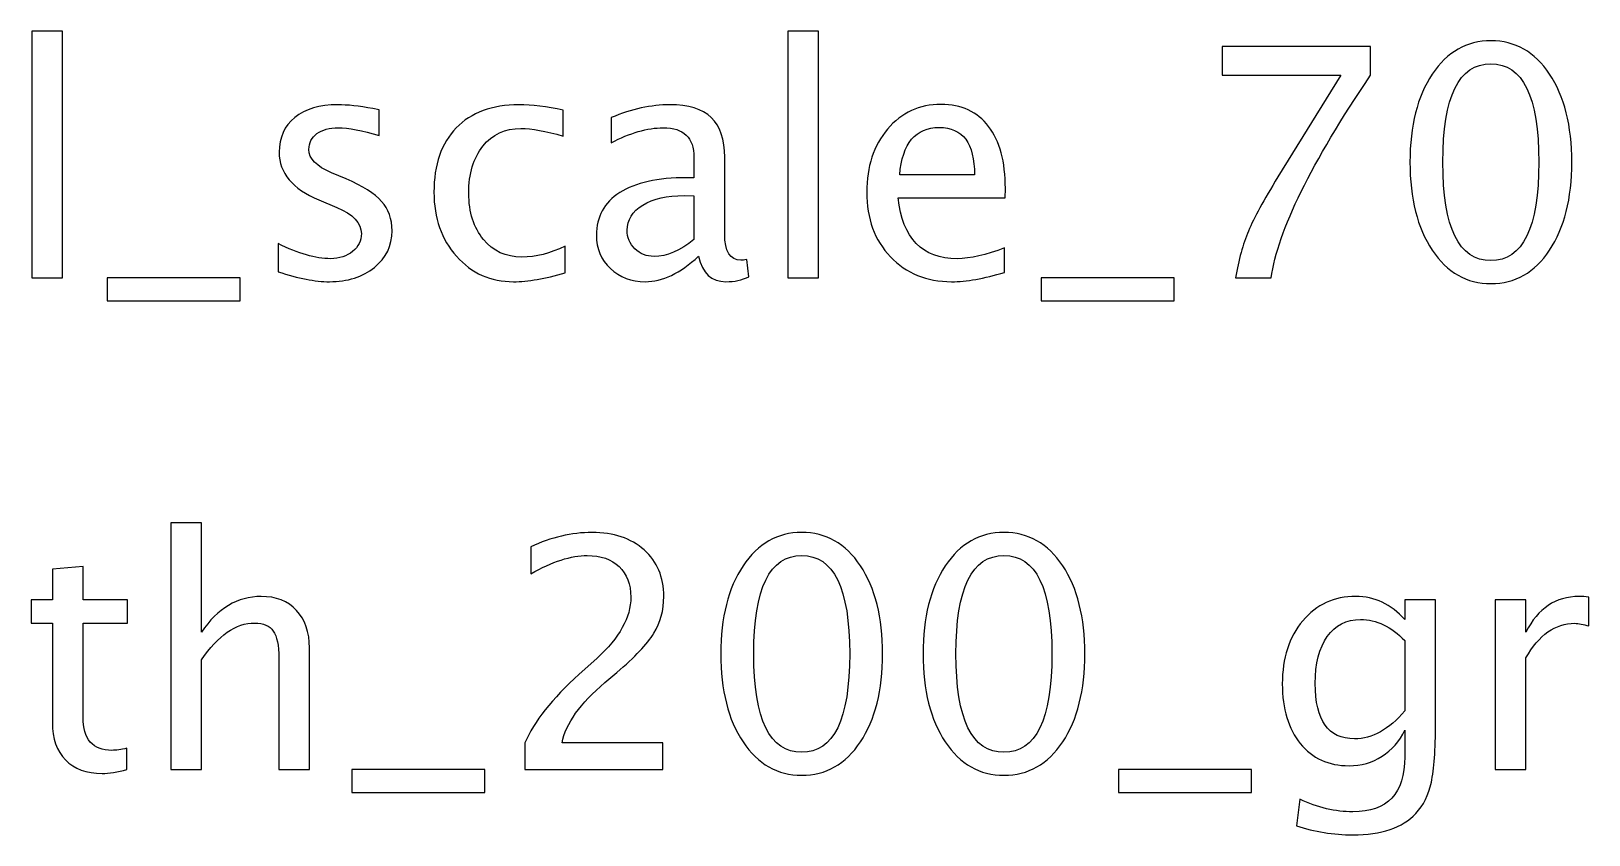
# Model space of a CAD drawing. Header units: centimetres. Extents: x -12.3 to 12.2, y -6 to 13.8.
# Drawn here: x -7.249 to -3.126, y 11.697 to 13.823 of the extents above; entities that cross this region are included whole.
import ezdxf

# ---------------------------------------------------------------- set-up
doc = ezdxf.new("R2010")
doc.units = ezdxf.units.CM
doc.header["$MEASUREMENT"] = 0
doc.layers.add('Layer 1', color=7, linetype='Continuous')

msp = doc.modelspace()

# ---------------------------------------------------------------- linework, layer by layer
at = {"layer": 'Layer 1'}
for points, knots in [([(-7.24711, 13.17044), (-7.24711, 13.17044), (-7.24711, 13.82322), (-7.24711, 13.82322), (-7.24711, 13.82322), (-7.24711, 13.82322), (-7.16583, 13.82322), (-7.16583, 13.82322), (-7.16583, 13.82322), (-7.16583, 13.82322), (-7.16583, 13.17044), (-7.16583, 13.17044), (-7.16583, 13.17044), (-7.16583, 13.17044), (-7.24711, 13.17044), (-7.24711, 13.17044)], [0, 0, 0, 0, 0.2, 0.2, 0.2, 0.2, 0.4, 0.4, 0.4, 0.4, 0.6, 0.6, 0.6, 0.6, 1, 1, 1, 1]), ([(-5.24628, 13.17044), (-5.24628, 13.17044), (-5.24628, 13.82322), (-5.24628, 13.82322), (-5.24628, 13.82322), (-5.24628, 13.82322), (-5.165, 13.82322), (-5.165, 13.82322), (-5.165, 13.82322), (-5.165, 13.82322), (-5.165, 13.17044), (-5.165, 13.17044), (-5.165, 13.17044), (-5.165, 13.17044), (-5.24628, 13.17044), (-5.24628, 13.17044)], [0, 0, 0, 0, 0.2, 0.2, 0.2, 0.2, 0.4, 0.4, 0.4, 0.4, 0.6, 0.6, 0.6, 0.6, 1, 1, 1, 1]), ([(-4.06079, 13.17044), (-4.05289, 13.21814), (-4.04146, 13.25948), (-4.02678, 13.29419), (-4.02678, 13.29419), (-4.01211, 13.32891), (-3.986, 13.37675), (-3.94875, 13.43742), (-3.94875, 13.43742), (-3.94875, 13.43742), (-3.78224, 13.70638), (-3.78224, 13.70638), (-3.78224, 13.70638), (-3.78224, 13.70638), (-4.09635, 13.70638), (-4.09635, 13.70638), (-4.09635, 13.70638), (-4.09635, 13.70638), (-4.09635, 13.78258), (-4.09635, 13.78258), (-4.09635, 13.78258), (-4.09635, 13.78258), (-3.70349, 13.78258), (-3.70349, 13.78258), (-3.70349, 13.78258), (-3.70349, 13.78258), (-3.70349, 13.70638), (-3.70349, 13.70638), (-3.70349, 13.70638), (-3.86027, 13.47496), (-3.94804, 13.29631), (-3.96681, 13.17044), (-3.96681, 13.17044), (-3.96681, 13.17044), (-4.06079, 13.17044), (-4.06079, 13.17044)], [0, 0, 0, 0, 0.1, 0.1, 0.1, 0.1, 0.2, 0.2, 0.2, 0.2, 0.3, 0.3, 0.3, 0.3, 0.4, 0.4, 0.4, 0.4, 0.5, 0.5, 0.5, 0.5, 0.6, 0.6, 0.6, 0.6, 0.7, 0.7, 0.7, 0.7, 0.8, 0.8, 0.8, 0.8, 1, 1, 1, 1]), ([(-3.38486, 13.1552), (-3.44907, 13.1552), (-3.50086, 13.18469), (-3.54009, 13.24354), (-3.54009, 13.24354), (-3.57946, 13.30238), (-3.59907, 13.37999), (-3.59907, 13.47651), (-3.59907, 13.47651), (-3.59907, 13.57303), (-3.57946, 13.65064), (-3.54009, 13.70949), (-3.54009, 13.70949), (-3.50086, 13.76833), (-3.44907, 13.79782), (-3.38486, 13.79782), (-3.38486, 13.79782), (-3.32037, 13.79782), (-3.26859, 13.76847), (-3.22936, 13.70977), (-3.22936, 13.70977), (-3.19027, 13.65107), (-3.17065, 13.57331), (-3.17065, 13.47651), (-3.17065, 13.47651), (-3.17065, 13.37999), (-3.19027, 13.30238), (-3.22936, 13.24354), (-3.22936, 13.24354), (-3.26859, 13.18469), (-3.32037, 13.1552), (-3.38486, 13.1552)], [0, 0, 0, 0, 0.1111111, 0.1111111, 0.1111111, 0.1111111, 0.2222222, 0.2222222, 0.2222222, 0.2222222, 0.3333333, 0.3333333, 0.3333333, 0.3333333, 0.4444444, 0.4444444, 0.4444444, 0.4444444, 0.5555556, 0.5555556, 0.5555556, 0.5555556, 0.6666667, 0.6666667, 0.6666667, 0.6666667, 0.7777778, 0.7777778, 0.7777778, 0.7777778, 1, 1, 1, 1]), ([(-3.385, 13.21616), (-3.3002, 13.21616), (-3.25786, 13.30294), (-3.25786, 13.47651), (-3.25786, 13.47651), (-3.25786, 13.65008), (-3.3002, 13.73686), (-3.385, 13.73686), (-3.385, 13.73686), (-3.46953, 13.73686), (-3.51186, 13.65008), (-3.51186, 13.47651), (-3.51186, 13.47651), (-3.51186, 13.30294), (-3.46953, 13.21616), (-3.385, 13.21616)], [0, 0, 0, 0, 0.2, 0.2, 0.2, 0.2, 0.4, 0.4, 0.4, 0.4, 0.6, 0.6, 0.6, 0.6, 1, 1, 1, 1]), ([(-6.59517, 13.18653), (-6.59517, 13.18653), (-6.59517, 13.26103), (-6.59517, 13.26103), (-6.59517, 13.26103), (-6.54197, 13.2345), (-6.49582, 13.22124), (-6.45645, 13.22124), (-6.45645, 13.22124), (-6.43303, 13.22124), (-6.41356, 13.22759), (-6.39817, 13.24029), (-6.39817, 13.24029), (-6.38279, 13.25285), (-6.37503, 13.26865), (-6.37503, 13.2877), (-6.37503, 13.2877), (-6.37503, 13.3155), (-6.39662, 13.3385), (-6.4398, 13.35671), (-6.4398, 13.35671), (-6.4398, 13.35671), (-6.48736, 13.37689), (-6.48736, 13.37689), (-6.48736, 13.37689), (-6.55749, 13.40596), (-6.59263, 13.44801), (-6.59263, 13.50262), (-6.59263, 13.50262), (-6.59263, 13.5417), (-6.5788, 13.57247), (-6.55114, 13.5949), (-6.55114, 13.5949), (-6.52348, 13.61734), (-6.48552, 13.62849), (-6.4374, 13.62849), (-6.4374, 13.62849), (-6.41243, 13.62849), (-6.38138, 13.6251), (-6.34455, 13.61819), (-6.34455, 13.61819), (-6.34455, 13.61819), (-6.32762, 13.61494), (-6.32762, 13.61494), (-6.32762, 13.61494), (-6.32762, 13.61494), (-6.32762, 13.54721), (-6.32762, 13.54721), (-6.32762, 13.54721), (-6.37292, 13.56075), (-6.40904, 13.56753), (-6.43599, 13.56753), (-6.43599, 13.56753), (-6.4597, 13.56753), (-6.47847, 13.56231), (-6.49272, 13.55201), (-6.49272, 13.55201), (-6.50683, 13.5417), (-6.51389, 13.52788), (-6.51389, 13.51052), (-6.51389, 13.51052), (-6.51389, 13.48611), (-6.49413, 13.46536), (-6.45448, 13.44857), (-6.45448, 13.44857), (-6.45448, 13.44857), (-6.41539, 13.43206), (-6.41539, 13.43206), (-6.41539, 13.43206), (-6.37108, 13.41343), (-6.33975, 13.39368), (-6.32141, 13.37294), (-6.32141, 13.37294), (-6.30292, 13.35219), (-6.29375, 13.32623), (-6.29375, 13.29518), (-6.29375, 13.29518), (-6.29375, 13.25581), (-6.30927, 13.2235), (-6.34046, 13.19824), (-6.34046, 13.19824), (-6.3715, 13.17298), (-6.4113, 13.16028), (-6.4597, 13.16028), (-6.4597, 13.16028), (-6.49695, 13.16028), (-6.54197, 13.16903), (-6.59517, 13.18653)], [0, 0, 0, 0, 0.0434783, 0.0434783, 0.0434783, 0.0434783, 0.0869565, 0.0869565, 0.0869565, 0.0869565, 0.1304348, 0.1304348, 0.1304348, 0.1304348, 0.173913, 0.173913, 0.173913, 0.173913, 0.2173913, 0.2173913, 0.2173913, 0.2173913, 0.2608696, 0.2608696, 0.2608696, 0.2608696, 0.3043478, 0.3043478, 0.3043478, 0.3043478, 0.3478261, 0.3478261, 0.3478261, 0.3478261, 0.3913043, 0.3913043, 0.3913043, 0.3913043, 0.4347826, 0.4347826, 0.4347826, 0.4347826, 0.4782609, 0.4782609, 0.4782609, 0.4782609, 0.5217391, 0.5217391, 0.5217391, 0.5217391, 0.5652174, 0.5652174, 0.5652174, 0.5652174, 0.6086957, 0.6086957, 0.6086957, 0.6086957, 0.6521739, 0.6521739, 0.6521739, 0.6521739, 0.6956522, 0.6956522, 0.6956522, 0.6956522, 0.7391304, 0.7391304, 0.7391304, 0.7391304, 0.7826087, 0.7826087, 0.7826087, 0.7826087, 0.826087, 0.826087, 0.826087, 0.826087, 0.8695652, 0.8695652, 0.8695652, 0.8695652, 0.9130435, 0.9130435, 0.9130435, 0.9130435, 1, 1, 1, 1]), ([(-5.83585, 13.18399), (-5.88848, 13.16818), (-5.93392, 13.16028), (-5.97216, 13.16028), (-5.97216, 13.16028), (-6.03284, 13.16028), (-6.08307, 13.18272), (-6.12301, 13.22745), (-6.12301, 13.22745), (-6.16294, 13.27232), (-6.18298, 13.32891), (-6.18298, 13.39707), (-6.18298, 13.39707), (-6.18298, 13.46988), (-6.16322, 13.52675), (-6.12371, 13.56739), (-6.12371, 13.56739), (-6.0842, 13.60817), (-6.02903, 13.62849), (-5.95819, 13.62849), (-5.95819, 13.62849), (-5.92333, 13.62849), (-5.88411, 13.62369), (-5.84093, 13.6141), (-5.84093, 13.6141), (-5.84093, 13.6141), (-5.84093, 13.54551), (-5.84093, 13.54551), (-5.84093, 13.54551), (-5.88679, 13.55906), (-5.92418, 13.56583), (-5.95297, 13.56583), (-5.95297, 13.56583), (-5.99474, 13.56583), (-6.02818, 13.55017), (-6.05316, 13.51899), (-6.05316, 13.51899), (-6.07813, 13.4878), (-6.09069, 13.44617), (-6.09069, 13.39424), (-6.09069, 13.39424), (-6.09069, 13.34387), (-6.07771, 13.30323), (-6.05189, 13.27204), (-6.05189, 13.27204), (-6.02606, 13.241), (-5.99234, 13.22547), (-5.95043, 13.22547), (-5.95043, 13.22547), (-5.91332, 13.22547), (-5.87522, 13.23507), (-5.83585, 13.25426), (-5.83585, 13.25426), (-5.83585, 13.25426), (-5.83585, 13.18399), (-5.83585, 13.18399)], [0, 0, 0, 0, 0.0666667, 0.0666667, 0.0666667, 0.0666667, 0.1333333, 0.1333333, 0.1333333, 0.1333333, 0.2, 0.2, 0.2, 0.2, 0.2666667, 0.2666667, 0.2666667, 0.2666667, 0.3333333, 0.3333333, 0.3333333, 0.3333333, 0.4, 0.4, 0.4, 0.4, 0.4666667, 0.4666667, 0.4666667, 0.4666667, 0.5333333, 0.5333333, 0.5333333, 0.5333333, 0.6, 0.6, 0.6, 0.6, 0.6666667, 0.6666667, 0.6666667, 0.6666667, 0.7333333, 0.7333333, 0.7333333, 0.7333333, 0.8, 0.8, 0.8, 0.8, 0.8666667, 0.8666667, 0.8666667, 0.8666667, 1, 1, 1, 1]), ([(-5.4825, 13.22759), (-5.53132, 13.18272), (-5.57831, 13.16028), (-5.62347, 13.16028), (-5.62347, 13.16028), (-5.66058, 13.16028), (-5.69148, 13.17185), (-5.7159, 13.19513), (-5.7159, 13.19513), (-5.74045, 13.21842), (-5.75273, 13.24777), (-5.75273, 13.28319), (-5.75273, 13.28319), (-5.75273, 13.33215), (-5.73212, 13.36983), (-5.69092, 13.39608), (-5.69092, 13.39608), (-5.64971, 13.42232), (-5.59059, 13.43545), (-5.51354, 13.43545), (-5.51354, 13.43545), (-5.51354, 13.43545), (-5.49449, 13.43545), (-5.49449, 13.43545), (-5.49449, 13.43545), (-5.49449, 13.43545), (-5.49449, 13.48949), (-5.49449, 13.48949), (-5.49449, 13.48949), (-5.49449, 13.54156), (-5.52159, 13.56753), (-5.57591, 13.56753), (-5.57591, 13.56753), (-5.61796, 13.56753), (-5.66397, 13.55426), (-5.71378, 13.52773), (-5.71378, 13.52773), (-5.71378, 13.52773), (-5.71378, 13.59462), (-5.71378, 13.59462), (-5.71378, 13.59462), (-5.65903, 13.6172), (-5.60738, 13.62849), (-5.55898, 13.62849), (-5.55898, 13.62849), (-5.50917, 13.62849), (-5.47234, 13.6172), (-5.44877, 13.59448), (-5.44877, 13.59448), (-5.42507, 13.57176), (-5.41321, 13.53677), (-5.41321, 13.48949), (-5.41321, 13.48949), (-5.41321, 13.48949), (-5.41321, 13.28672), (-5.41321, 13.28672), (-5.41321, 13.28672), (-5.41321, 13.24029), (-5.39896, 13.21701), (-5.37031, 13.21701), (-5.37031, 13.21701), (-5.36679, 13.21701), (-5.36156, 13.21757), (-5.35465, 13.2187), (-5.35465, 13.2187), (-5.35465, 13.2187), (-5.34886, 13.17354), (-5.34886, 13.17354), (-5.34886, 13.17354), (-5.36735, 13.16465), (-5.38767, 13.16028), (-5.40997, 13.16028), (-5.40997, 13.16028), (-5.44793, 13.16028), (-5.47206, 13.18272), (-5.4825, 13.22759)], [0, 0, 0, 0, 0.05, 0.05, 0.05, 0.05, 0.1, 0.1, 0.1, 0.1, 0.15, 0.15, 0.15, 0.15, 0.2, 0.2, 0.2, 0.2, 0.25, 0.25, 0.25, 0.25, 0.3, 0.3, 0.3, 0.3, 0.35, 0.35, 0.35, 0.35, 0.4, 0.4, 0.4, 0.4, 0.45, 0.45, 0.45, 0.45, 0.5, 0.5, 0.5, 0.5, 0.55, 0.55, 0.55, 0.55, 0.6, 0.6, 0.6, 0.6, 0.65, 0.65, 0.65, 0.65, 0.7, 0.7, 0.7, 0.7, 0.75, 0.75, 0.75, 0.75, 0.8, 0.8, 0.8, 0.8, 0.85, 0.85, 0.85, 0.85, 0.9, 0.9, 0.9, 0.9, 1, 1, 1, 1]), ([(-4.67224, 13.18483), (-4.72685, 13.16846), (-4.77355, 13.16028), (-4.8125, 13.16028), (-4.8125, 13.16028), (-4.87896, 13.16028), (-4.93301, 13.18229), (-4.97464, 13.22618), (-4.97464, 13.22618), (-5.01627, 13.27006), (-5.03715, 13.32693), (-5.03715, 13.39692), (-5.03715, 13.39692), (-5.03715, 13.4648), (-5.01881, 13.52054), (-4.98198, 13.56414), (-4.98198, 13.56414), (-4.94515, 13.6076), (-4.89801, 13.62934), (-4.84058, 13.62934), (-4.84058, 13.62934), (-4.78625, 13.62934), (-4.7442, 13.61), (-4.71457, 13.57134), (-4.71457, 13.57134), (-4.68494, 13.53267), (-4.67012, 13.47792), (-4.67012, 13.40694), (-4.67012, 13.40694), (-4.67012, 13.40694), (-4.67054, 13.38211), (-4.67054, 13.38211), (-4.67054, 13.38211), (-4.67054, 13.38211), (-4.95418, 13.38211), (-4.95418, 13.38211), (-4.95418, 13.38211), (-4.94232, 13.27486), (-4.88997, 13.22124), (-4.79726, 13.22124), (-4.79726, 13.22124), (-4.76325, 13.22124), (-4.72162, 13.23084), (-4.67224, 13.25003), (-4.67224, 13.25003), (-4.67224, 13.25003), (-4.67224, 13.18483), (-4.67224, 13.18483)], [0, 0, 0, 0, 0.0769231, 0.0769231, 0.0769231, 0.0769231, 0.1538462, 0.1538462, 0.1538462, 0.1538462, 0.2307692, 0.2307692, 0.2307692, 0.2307692, 0.3076923, 0.3076923, 0.3076923, 0.3076923, 0.3846154, 0.3846154, 0.3846154, 0.3846154, 0.4615385, 0.4615385, 0.4615385, 0.4615385, 0.5384615, 0.5384615, 0.5384615, 0.5384615, 0.6153846, 0.6153846, 0.6153846, 0.6153846, 0.6923077, 0.6923077, 0.6923077, 0.6923077, 0.7692308, 0.7692308, 0.7692308, 0.7692308, 0.8461538, 0.8461538, 0.8461538, 0.8461538, 1, 1, 1, 1]), ([(-4.94994, 13.44307), (-4.94994, 13.44307), (-4.75182, 13.44307), (-4.75182, 13.44307), (-4.75182, 13.44307), (-4.75182, 13.52661), (-4.78301, 13.56837), (-4.84524, 13.56837), (-4.84524, 13.56837), (-4.90789, 13.56837), (-4.94275, 13.52661), (-4.94994, 13.44307)], [0, 0, 0, 0, 0.25, 0.25, 0.25, 0.25, 0.5, 0.5, 0.5, 0.5, 1, 1, 1, 1]), ([(-5.49449, 13.2719), (-5.49449, 13.2719), (-5.49449, 13.38719), (-5.49449, 13.38719), (-5.49449, 13.38719), (-5.49449, 13.38719), (-5.5206, 13.38803), (-5.5206, 13.38803), (-5.5206, 13.38803), (-5.56575, 13.38803), (-5.60216, 13.37971), (-5.62996, 13.36306), (-5.62996, 13.36306), (-5.65762, 13.34627), (-5.67145, 13.32411), (-5.67145, 13.29645), (-5.67145, 13.29645), (-5.67145, 13.27712), (-5.66453, 13.26075), (-5.65084, 13.24735), (-5.65084, 13.24735), (-5.63701, 13.23394), (-5.62022, 13.22717), (-5.60033, 13.22717), (-5.60033, 13.22717), (-5.56646, 13.22717), (-5.53118, 13.24212), (-5.49449, 13.2719)], [0, 0, 0, 0, 0.125, 0.125, 0.125, 0.125, 0.25, 0.25, 0.25, 0.25, 0.375, 0.375, 0.375, 0.375, 0.5, 0.5, 0.5, 0.5, 0.625, 0.625, 0.625, 0.625, 0.75, 0.75, 0.75, 0.75, 1, 1, 1, 1]), ([(-7.04814, 13.10948), (-7.04814, 13.10948), (-7.04814, 13.17044), (-7.04814, 13.17044), (-7.04814, 13.17044), (-7.04814, 13.17044), (-6.69593, 13.17044), (-6.69593, 13.17044), (-6.69593, 13.17044), (-6.69593, 13.17044), (-6.69593, 13.10948), (-6.69593, 13.10948), (-6.69593, 13.10948), (-6.69593, 13.10948), (-7.04814, 13.10948), (-7.04814, 13.10948)], [0, 0, 0, 0, 0.2, 0.2, 0.2, 0.2, 0.4, 0.4, 0.4, 0.4, 0.6, 0.6, 0.6, 0.6, 1, 1, 1, 1]), ([(-4.57557, 13.10948), (-4.57557, 13.10948), (-4.57557, 13.17044), (-4.57557, 13.17044), (-4.57557, 13.17044), (-4.57557, 13.17044), (-4.22336, 13.17044), (-4.22336, 13.17044), (-4.22336, 13.17044), (-4.22336, 13.17044), (-4.22336, 13.10948), (-4.22336, 13.10948), (-4.22336, 13.10948), (-4.22336, 13.10948), (-4.57557, 13.10948), (-4.57557, 13.10948)], [0, 0, 0, 0, 0.2, 0.2, 0.2, 0.2, 0.4, 0.4, 0.4, 0.4, 0.6, 0.6, 0.6, 0.6, 1, 1, 1, 1]), ([(-6.87979, 11.8694), (-6.87979, 11.8694), (-6.87979, 12.52218), (-6.87979, 12.52218), (-6.87979, 12.52218), (-6.87979, 12.52218), (-6.79851, 12.52218), (-6.79851, 12.52218), (-6.79851, 12.52218), (-6.79851, 12.52218), (-6.79851, 12.23333), (-6.79851, 12.23333), (-6.79851, 12.23333), (-6.75547, 12.29612), (-6.70269, 12.32745), (-6.64032, 12.32745), (-6.64032, 12.32745), (-6.60109, 12.32745), (-6.56991, 12.31517), (-6.54691, 12.29048), (-6.54691, 12.29048), (-6.52391, 12.26592), (-6.51233, 12.23276), (-6.51233, 12.19128), (-6.51233, 12.19128), (-6.51233, 12.19128), (-6.51233, 11.8694), (-6.51233, 11.8694), (-6.51233, 11.8694), (-6.51233, 11.8694), (-6.59362, 11.8694), (-6.59362, 11.8694), (-6.59362, 11.8694), (-6.59362, 11.8694), (-6.59362, 12.16475), (-6.59362, 12.16475), (-6.59362, 12.16475), (-6.59362, 12.19805), (-6.59855, 12.22176), (-6.60829, 12.23587), (-6.60829, 12.23587), (-6.61817, 12.25012), (-6.6344, 12.25717), (-6.65712, 12.25717), (-6.65712, 12.25717), (-6.70707, 12.25717), (-6.7542, 12.22458), (-6.79851, 12.15938), (-6.79851, 12.15938), (-6.79851, 12.15938), (-6.79851, 11.8694), (-6.79851, 11.8694), (-6.79851, 11.8694), (-6.79851, 11.8694), (-6.87979, 11.8694), (-6.87979, 11.8694)], [0, 0, 0, 0, 0.0666667, 0.0666667, 0.0666667, 0.0666667, 0.1333333, 0.1333333, 0.1333333, 0.1333333, 0.2, 0.2, 0.2, 0.2, 0.2666667, 0.2666667, 0.2666667, 0.2666667, 0.3333333, 0.3333333, 0.3333333, 0.3333333, 0.4, 0.4, 0.4, 0.4, 0.4666667, 0.4666667, 0.4666667, 0.4666667, 0.5333333, 0.5333333, 0.5333333, 0.5333333, 0.6, 0.6, 0.6, 0.6, 0.6666667, 0.6666667, 0.6666667, 0.6666667, 0.7333333, 0.7333333, 0.7333333, 0.7333333, 0.8, 0.8, 0.8, 0.8, 0.8666667, 0.8666667, 0.8666667, 0.8666667, 1, 1, 1, 1]), ([(-5.94196, 11.8694), (-5.94196, 11.8694), (-5.94196, 11.94052), (-5.94196, 11.94052), (-5.94196, 11.94052), (-5.91825, 11.99598), (-5.87041, 12.05651), (-5.7983, 12.12185), (-5.7983, 12.12185), (-5.7983, 12.12185), (-5.75174, 12.16362), (-5.75174, 12.16362), (-5.75174, 12.16362), (-5.69177, 12.21809), (-5.66171, 12.27199), (-5.66171, 12.32561), (-5.66171, 12.32561), (-5.66171, 12.3599), (-5.67201, 12.38672), (-5.69247, 12.40633), (-5.69247, 12.40633), (-5.71293, 12.42594), (-5.7413, 12.43582), (-5.77728, 12.43582), (-5.77728, 12.43582), (-5.81933, 12.43582), (-5.86914, 12.41974), (-5.92672, 12.38756), (-5.92672, 12.38756), (-5.92672, 12.38756), (-5.92672, 12.45868), (-5.92672, 12.45868), (-5.92672, 12.45868), (-5.87239, 12.48408), (-5.81834, 12.49678), (-5.76444, 12.49678), (-5.76444, 12.49678), (-5.70715, 12.49678), (-5.66114, 12.4814), (-5.62643, 12.4505), (-5.62643, 12.4505), (-5.59186, 12.41959), (-5.5745, 12.37867), (-5.5745, 12.32759), (-5.5745, 12.32759), (-5.5745, 12.2909), (-5.58325, 12.2583), (-5.60075, 12.22994), (-5.60075, 12.22994), (-5.61839, 12.20144), (-5.65098, 12.167), (-5.69882, 12.12636), (-5.69882, 12.12636), (-5.69882, 12.12636), (-5.73029, 12.09955), (-5.73029, 12.09955), (-5.73029, 12.09955), (-5.79576, 12.0441), (-5.83358, 11.99104), (-5.84374, 11.94052), (-5.84374, 11.94052), (-5.84374, 11.94052), (-5.57704, 11.94052), (-5.57704, 11.94052), (-5.57704, 11.94052), (-5.57704, 11.94052), (-5.57704, 11.8694), (-5.57704, 11.8694), (-5.57704, 11.8694), (-5.57704, 11.8694), (-5.94196, 11.8694), (-5.94196, 11.8694)], [0, 0, 0, 0, 0.0526316, 0.0526316, 0.0526316, 0.0526316, 0.1052632, 0.1052632, 0.1052632, 0.1052632, 0.1578947, 0.1578947, 0.1578947, 0.1578947, 0.2105263, 0.2105263, 0.2105263, 0.2105263, 0.2631579, 0.2631579, 0.2631579, 0.2631579, 0.3157895, 0.3157895, 0.3157895, 0.3157895, 0.3684211, 0.3684211, 0.3684211, 0.3684211, 0.4210526, 0.4210526, 0.4210526, 0.4210526, 0.4736842, 0.4736842, 0.4736842, 0.4736842, 0.5263158, 0.5263158, 0.5263158, 0.5263158, 0.5789474, 0.5789474, 0.5789474, 0.5789474, 0.6315789, 0.6315789, 0.6315789, 0.6315789, 0.6842105, 0.6842105, 0.6842105, 0.6842105, 0.7368421, 0.7368421, 0.7368421, 0.7368421, 0.7894737, 0.7894737, 0.7894737, 0.7894737, 0.8421053, 0.8421053, 0.8421053, 0.8421053, 0.8947368, 0.8947368, 0.8947368, 0.8947368, 1, 1, 1, 1]), ([(-5.2093, 11.85416), (-5.27351, 11.85416), (-5.3253, 11.88365), (-5.36453, 11.9425), (-5.36453, 11.9425), (-5.4039, 12.00134), (-5.42351, 12.07895), (-5.42351, 12.17547), (-5.42351, 12.17547), (-5.42351, 12.27199), (-5.4039, 12.3496), (-5.36453, 12.40845), (-5.36453, 12.40845), (-5.3253, 12.46729), (-5.27351, 12.49678), (-5.2093, 12.49678), (-5.2093, 12.49678), (-5.14481, 12.49678), (-5.09303, 12.46743), (-5.0538, 12.40873), (-5.0538, 12.40873), (-5.01471, 12.35003), (-4.99509, 12.27227), (-4.99509, 12.17547), (-4.99509, 12.17547), (-4.99509, 12.07895), (-5.01471, 12.00134), (-5.0538, 11.9425), (-5.0538, 11.9425), (-5.09303, 11.88365), (-5.14481, 11.85416), (-5.2093, 11.85416)], [0, 0, 0, 0, 0.1111111, 0.1111111, 0.1111111, 0.1111111, 0.2222222, 0.2222222, 0.2222222, 0.2222222, 0.3333333, 0.3333333, 0.3333333, 0.3333333, 0.4444444, 0.4444444, 0.4444444, 0.4444444, 0.5555556, 0.5555556, 0.5555556, 0.5555556, 0.6666667, 0.6666667, 0.6666667, 0.6666667, 0.7777778, 0.7777778, 0.7777778, 0.7777778, 1, 1, 1, 1]), ([(-4.67392, 11.85416), (-4.73813, 11.85416), (-4.78992, 11.88365), (-4.82915, 11.9425), (-4.82915, 11.9425), (-4.86852, 12.00134), (-4.88813, 12.07895), (-4.88813, 12.17547), (-4.88813, 12.17547), (-4.88813, 12.27199), (-4.86852, 12.3496), (-4.82915, 12.40845), (-4.82915, 12.40845), (-4.78992, 12.46729), (-4.73813, 12.49678), (-4.67392, 12.49678), (-4.67392, 12.49678), (-4.60943, 12.49678), (-4.55765, 12.46743), (-4.51842, 12.40873), (-4.51842, 12.40873), (-4.47933, 12.35003), (-4.45971, 12.27227), (-4.45971, 12.17547), (-4.45971, 12.17547), (-4.45971, 12.07895), (-4.47933, 12.00134), (-4.51842, 11.9425), (-4.51842, 11.9425), (-4.55765, 11.88365), (-4.60943, 11.85416), (-4.67392, 11.85416)], [0, 0, 0, 0, 0.1111111, 0.1111111, 0.1111111, 0.1111111, 0.2222222, 0.2222222, 0.2222222, 0.2222222, 0.3333333, 0.3333333, 0.3333333, 0.3333333, 0.4444444, 0.4444444, 0.4444444, 0.4444444, 0.5555556, 0.5555556, 0.5555556, 0.5555556, 0.6666667, 0.6666667, 0.6666667, 0.6666667, 0.7777778, 0.7777778, 0.7777778, 0.7777778, 1, 1, 1, 1]), ([(-5.20944, 11.91512), (-5.12464, 11.91512), (-5.0823, 12.0019), (-5.0823, 12.17547), (-5.0823, 12.17547), (-5.0823, 12.34904), (-5.12464, 12.43582), (-5.20944, 12.43582), (-5.20944, 12.43582), (-5.29397, 12.43582), (-5.3363, 12.34904), (-5.3363, 12.17547), (-5.3363, 12.17547), (-5.3363, 12.0019), (-5.29397, 11.91512), (-5.20944, 11.91512)], [0, 0, 0, 0, 0.2, 0.2, 0.2, 0.2, 0.4, 0.4, 0.4, 0.4, 0.6, 0.6, 0.6, 0.6, 1, 1, 1, 1]), ([(-4.67406, 11.91512), (-4.58926, 11.91512), (-4.54692, 12.0019), (-4.54692, 12.17547), (-4.54692, 12.17547), (-4.54692, 12.34904), (-4.58926, 12.43582), (-4.67406, 12.43582), (-4.67406, 12.43582), (-4.75859, 12.43582), (-4.80092, 12.34904), (-4.80092, 12.17547), (-4.80092, 12.17547), (-4.80092, 12.0019), (-4.75859, 11.91512), (-4.67406, 11.91512)], [0, 0, 0, 0, 0.2, 0.2, 0.2, 0.2, 0.4, 0.4, 0.4, 0.4, 0.6, 0.6, 0.6, 0.6, 1, 1, 1, 1]), ([(-6.99578, 11.86954), (-7.0209, 11.86263), (-7.04277, 11.85924), (-7.06125, 11.85924), (-7.06125, 11.85924), (-7.10274, 11.85924), (-7.13506, 11.87109), (-7.1582, 11.8948), (-7.1582, 11.8948), (-7.18148, 11.91851), (-7.19305, 11.95139), (-7.19305, 11.99358), (-7.19305, 11.99358), (-7.19305, 11.99358), (-7.19305, 12.25717), (-7.19305, 12.25717), (-7.19305, 12.25717), (-7.19305, 12.25717), (-7.24922, 12.25717), (-7.24922, 12.25717), (-7.24922, 12.25717), (-7.24922, 12.25717), (-7.24922, 12.31814), (-7.24922, 12.31814), (-7.24922, 12.31814), (-7.24922, 12.31814), (-7.19305, 12.31814), (-7.19305, 12.31814), (-7.19305, 12.31814), (-7.19305, 12.31814), (-7.19305, 12.39927), (-7.19305, 12.39927), (-7.19305, 12.39927), (-7.19305, 12.39927), (-7.11177, 12.40704), (-7.11177, 12.40704), (-7.11177, 12.40704), (-7.11177, 12.40704), (-7.11177, 12.31814), (-7.11177, 12.31814), (-7.11177, 12.31814), (-7.11177, 12.31814), (-6.99409, 12.31814), (-6.99409, 12.31814), (-6.99409, 12.31814), (-6.99409, 12.31814), (-6.99409, 12.25717), (-6.99409, 12.25717), (-6.99409, 12.25717), (-6.99409, 12.25717), (-7.11177, 12.25717), (-7.11177, 12.25717), (-7.11177, 12.25717), (-7.11177, 12.25717), (-7.11177, 12.00825), (-7.11177, 12.00825), (-7.11177, 12.00825), (-7.11177, 11.94955), (-7.08623, 11.9202), (-7.03529, 11.9202), (-7.03529, 11.9202), (-7.02442, 11.9202), (-7.0113, 11.92203), (-6.99578, 11.92556), (-6.99578, 11.92556), (-6.99578, 11.92556), (-6.99578, 11.86954), (-6.99578, 11.86954)], [0, 0, 0, 0, 0.0555556, 0.0555556, 0.0555556, 0.0555556, 0.1111111, 0.1111111, 0.1111111, 0.1111111, 0.1666667, 0.1666667, 0.1666667, 0.1666667, 0.2222222, 0.2222222, 0.2222222, 0.2222222, 0.2777778, 0.2777778, 0.2777778, 0.2777778, 0.3333333, 0.3333333, 0.3333333, 0.3333333, 0.3888889, 0.3888889, 0.3888889, 0.3888889, 0.4444444, 0.4444444, 0.4444444, 0.4444444, 0.5, 0.5, 0.5, 0.5, 0.5555556, 0.5555556, 0.5555556, 0.5555556, 0.6111111, 0.6111111, 0.6111111, 0.6111111, 0.6666667, 0.6666667, 0.6666667, 0.6666667, 0.7222222, 0.7222222, 0.7222222, 0.7222222, 0.7777778, 0.7777778, 0.7777778, 0.7777778, 0.8333333, 0.8333333, 0.8333333, 0.8333333, 0.8888889, 0.8888889, 0.8888889, 0.8888889, 1, 1, 1, 1]), ([(-3.89978, 11.72039), (-3.89978, 11.72039), (-3.89018, 11.79066), (-3.89018, 11.79066), (-3.89018, 11.79066), (-3.84305, 11.76865), (-3.79634, 11.75764), (-3.7502, 11.75764), (-3.7502, 11.75764), (-3.65862, 11.75764), (-3.61276, 11.80618), (-3.61276, 11.90313), (-3.61276, 11.90313), (-3.61276, 11.90313), (-3.61276, 11.97368), (-3.61276, 11.97368), (-3.61276, 11.97368), (-3.62687, 11.94391), (-3.6469, 11.92091), (-3.67301, 11.9044), (-3.67301, 11.9044), (-3.69912, 11.88789), (-3.72818, 11.87956), (-3.76022, 11.87956), (-3.76022, 11.87956), (-3.81454, 11.87956), (-3.85758, 11.89903), (-3.88933, 11.93798), (-3.88933, 11.93798), (-3.92108, 11.97693), (-3.93703, 12.0297), (-3.93703, 12.09631), (-3.93703, 12.09631), (-3.93703, 12.16446), (-3.91897, 12.22006), (-3.88284, 12.2631), (-3.88284, 12.2631), (-3.84658, 12.306), (-3.79987, 12.32745), (-3.74244, 12.32745), (-3.74244, 12.32745), (-3.6922, 12.32745), (-3.64888, 12.30713), (-3.61276, 12.26635), (-3.61276, 12.26635), (-3.61276, 12.26635), (-3.61276, 12.31814), (-3.61276, 12.31814), (-3.61276, 12.31814), (-3.61276, 12.31814), (-3.53147, 12.31814), (-3.53147, 12.31814), (-3.53147, 12.31814), (-3.53147, 12.31814), (-3.53147, 11.99188), (-3.53147, 11.99188), (-3.53147, 11.99188), (-3.53147, 11.92175), (-3.53514, 11.86982), (-3.54248, 11.8361), (-3.54248, 11.8361), (-3.54968, 11.80237), (-3.56351, 11.77471), (-3.58355, 11.75327), (-3.58355, 11.75327), (-3.61911, 11.71559), (-3.6747, 11.69668), (-3.7502, 11.69668), (-3.7502, 11.69668), (-3.80199, 11.69668), (-3.8518, 11.70458), (-3.89978, 11.72039)], [0, 0, 0, 0, 0.0526316, 0.0526316, 0.0526316, 0.0526316, 0.1052632, 0.1052632, 0.1052632, 0.1052632, 0.1578947, 0.1578947, 0.1578947, 0.1578947, 0.2105263, 0.2105263, 0.2105263, 0.2105263, 0.2631579, 0.2631579, 0.2631579, 0.2631579, 0.3157895, 0.3157895, 0.3157895, 0.3157895, 0.3684211, 0.3684211, 0.3684211, 0.3684211, 0.4210526, 0.4210526, 0.4210526, 0.4210526, 0.4736842, 0.4736842, 0.4736842, 0.4736842, 0.5263158, 0.5263158, 0.5263158, 0.5263158, 0.5789474, 0.5789474, 0.5789474, 0.5789474, 0.6315789, 0.6315789, 0.6315789, 0.6315789, 0.6842105, 0.6842105, 0.6842105, 0.6842105, 0.7368421, 0.7368421, 0.7368421, 0.7368421, 0.7894737, 0.7894737, 0.7894737, 0.7894737, 0.8421053, 0.8421053, 0.8421053, 0.8421053, 0.8947368, 0.8947368, 0.8947368, 0.8947368, 1, 1, 1, 1]), ([(-3.37357, 11.8694), (-3.37357, 11.8694), (-3.37357, 12.31814), (-3.37357, 12.31814), (-3.37357, 12.31814), (-3.37357, 12.31814), (-3.29229, 12.31814), (-3.29229, 12.31814), (-3.29229, 12.31814), (-3.29229, 12.31814), (-3.29229, 12.23333), (-3.29229, 12.23333), (-3.29229, 12.23333), (-3.25997, 12.29612), (-3.21313, 12.32745), (-3.1516, 12.32745), (-3.1516, 12.32745), (-3.14328, 12.32745), (-3.13453, 12.32674), (-3.1255, 12.32533), (-3.1255, 12.32533), (-3.1255, 12.32533), (-3.1255, 12.24927), (-3.1255, 12.24927), (-3.1255, 12.24927), (-3.13961, 12.25393), (-3.15202, 12.25633), (-3.16275, 12.25633), (-3.16275, 12.25633), (-3.2144, 12.25633), (-3.25758, 12.22585), (-3.29229, 12.16475), (-3.29229, 12.16475), (-3.29229, 12.16475), (-3.29229, 11.8694), (-3.29229, 11.8694), (-3.29229, 11.8694), (-3.29229, 11.8694), (-3.37357, 11.8694), (-3.37357, 11.8694)], [0, 0, 0, 0, 0.0909091, 0.0909091, 0.0909091, 0.0909091, 0.1818182, 0.1818182, 0.1818182, 0.1818182, 0.2727273, 0.2727273, 0.2727273, 0.2727273, 0.3636364, 0.3636364, 0.3636364, 0.3636364, 0.4545455, 0.4545455, 0.4545455, 0.4545455, 0.5454545, 0.5454545, 0.5454545, 0.5454545, 0.6363636, 0.6363636, 0.6363636, 0.6363636, 0.7272727, 0.7272727, 0.7272727, 0.7272727, 0.8181818, 0.8181818, 0.8181818, 0.8181818, 1, 1, 1, 1]), ([(-3.61276, 12.02462), (-3.61276, 12.02462), (-3.61276, 12.21075), (-3.61276, 12.21075), (-3.61276, 12.21075), (-3.6486, 12.24786), (-3.68769, 12.26649), (-3.72988, 12.26649), (-3.72988, 12.26649), (-3.76741, 12.26649), (-3.79676, 12.25153), (-3.81793, 12.22147), (-3.81793, 12.22147), (-3.83924, 12.19156), (-3.84982, 12.14993), (-3.84982, 12.09687), (-3.84982, 12.09687), (-3.84982, 11.99936), (-3.81525, 11.95068), (-3.74596, 11.95068), (-3.74596, 11.95068), (-3.69883, 11.95068), (-3.65438, 11.97537), (-3.61276, 12.02462)], [0, 0, 0, 0, 0.1428571, 0.1428571, 0.1428571, 0.1428571, 0.2857143, 0.2857143, 0.2857143, 0.2857143, 0.4285714, 0.4285714, 0.4285714, 0.4285714, 0.5714286, 0.5714286, 0.5714286, 0.5714286, 0.7142857, 0.7142857, 0.7142857, 0.7142857, 1, 1, 1, 1]), ([(-6.40001, 11.80844), (-6.40001, 11.80844), (-6.40001, 11.8694), (-6.40001, 11.8694), (-6.40001, 11.8694), (-6.40001, 11.8694), (-6.0478, 11.8694), (-6.0478, 11.8694), (-6.0478, 11.8694), (-6.0478, 11.8694), (-6.0478, 11.80844), (-6.0478, 11.80844), (-6.0478, 11.80844), (-6.0478, 11.80844), (-6.40001, 11.80844), (-6.40001, 11.80844)], [0, 0, 0, 0, 0.2, 0.2, 0.2, 0.2, 0.4, 0.4, 0.4, 0.4, 0.6, 0.6, 0.6, 0.6, 1, 1, 1, 1]), ([(-4.37053, 11.80844), (-4.37053, 11.80844), (-4.37053, 11.8694), (-4.37053, 11.8694), (-4.37053, 11.8694), (-4.37053, 11.8694), (-4.01832, 11.8694), (-4.01832, 11.8694), (-4.01832, 11.8694), (-4.01832, 11.8694), (-4.01832, 11.80844), (-4.01832, 11.80844), (-4.01832, 11.80844), (-4.01832, 11.80844), (-4.37053, 11.80844), (-4.37053, 11.80844)], [0, 0, 0, 0, 0.2, 0.2, 0.2, 0.2, 0.4, 0.4, 0.4, 0.4, 0.6, 0.6, 0.6, 0.6, 1, 1, 1, 1])]:
    msp.add_open_spline(points, degree=3, knots=knots, dxfattribs=at)

doc.saveas('drawing.dxf')
